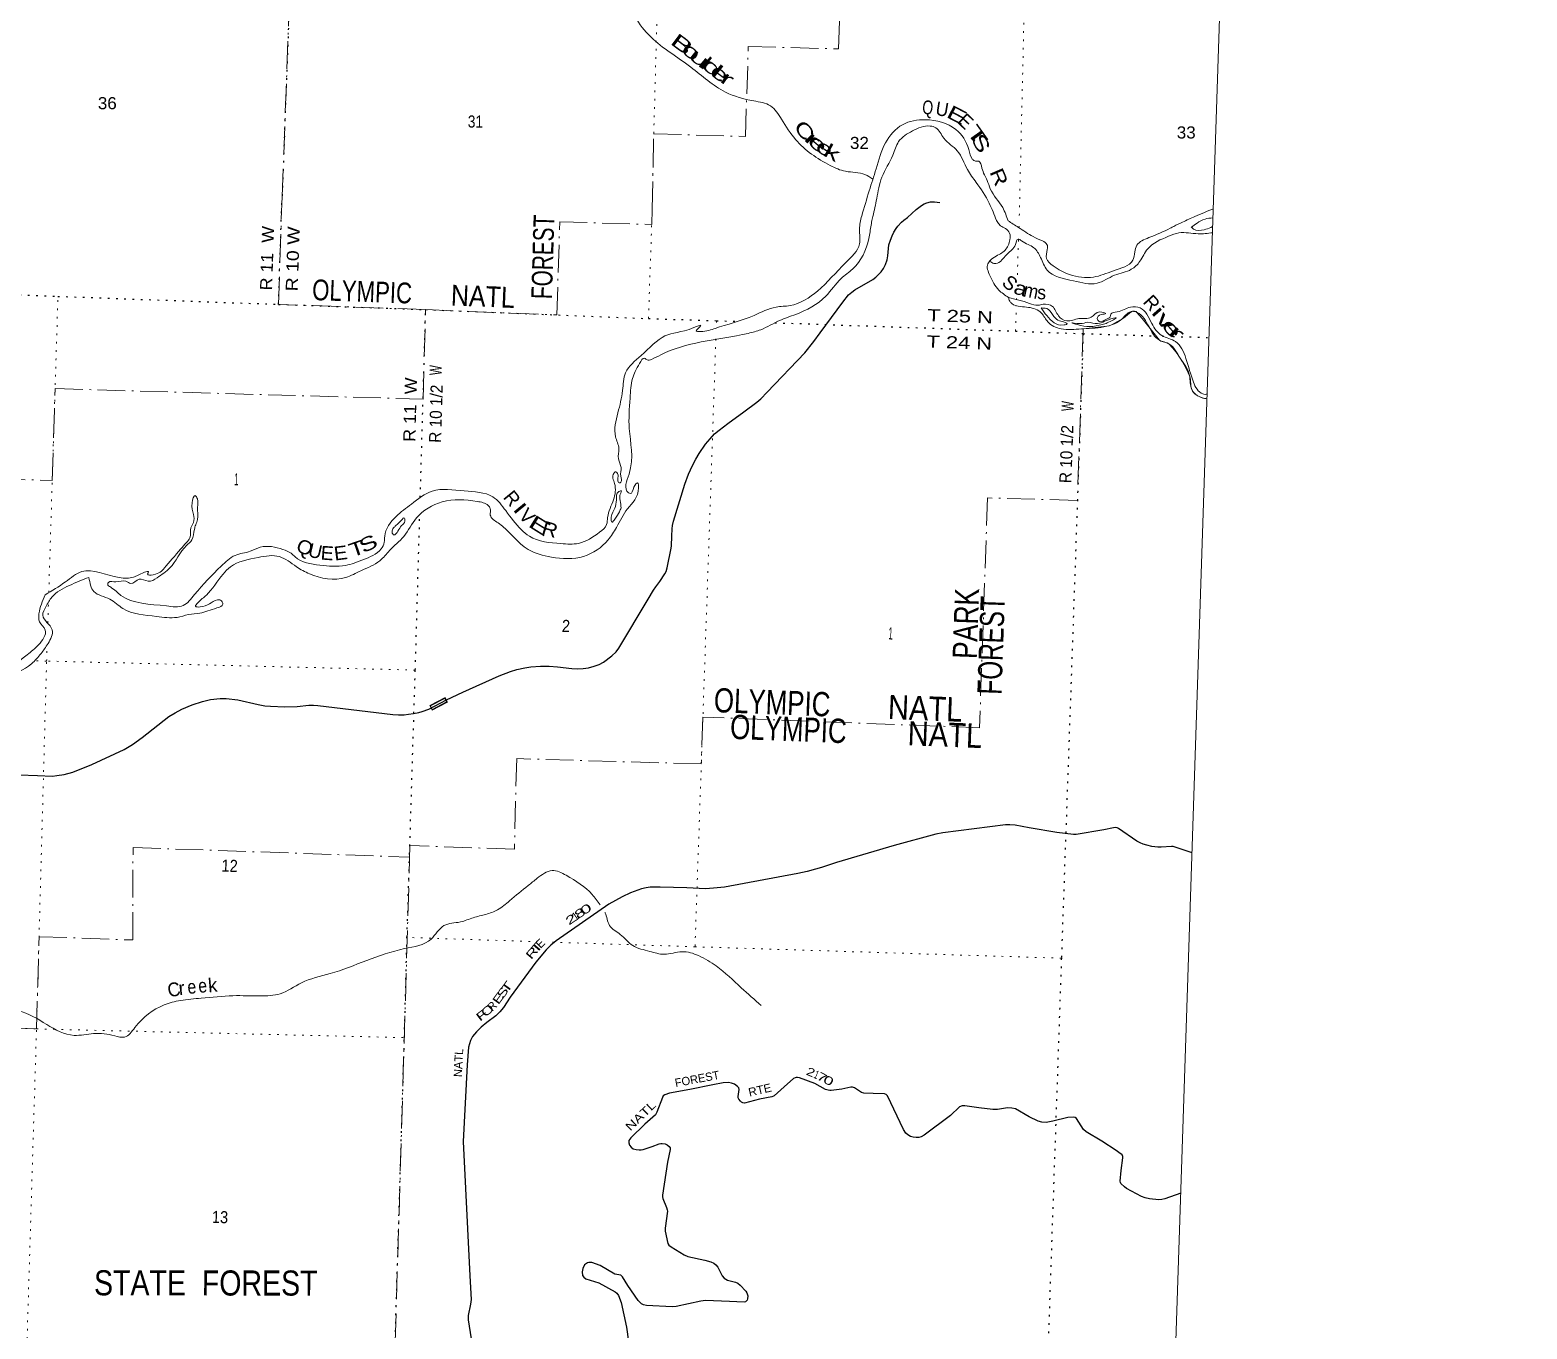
# Model space of a CAD drawing. Header units: feet. Extents: x -932108 to -739700, y 12311 to 202656.
# Drawn here: x -761345 to -739700, y 42231 to 61012 of the extents above; entities that cross this region are included whole.
import ezdxf
from ezdxf.enums import TextEntityAlignment as Align

# ---------------------------------------------------------------- set-up
doc = ezdxf.new("R2010")
doc.units = ezdxf.units.FT
doc.header["$LTSCALE"] = 80
doc.linetypes.add('DOT_DASHED', pattern=[7.7, 5, -1.2, 0.3, -1.2])
doc.linetypes.add('DOTTED', pattern=[1.5, 0.3, -1.2])
for name, color, linetype, lineweight in [('29', 7, 'Continuous', 25), ('30', 7, 'Continuous', 35), ('31', 7, 'Continuous', 13), ('39', 7, 'Continuous', 13), ('4', 7, 'Continuous', 13), ('44', 7, 'DOT_DASHED', 13), ('6', 7, 'DOTTED', 25), ('7', 7, 'DOTTED', 13)]:
    doc.layers.add(name, color=color, linetype=linetype, lineweight=lineweight)
doc.layers.add('41', color=7, linetype='Continuous')

msp = doc.modelspace()

# ---------------------------------------------------------------- linework, layer by layer
at = {"layer": '29'}
for points in [[(-748658.67, 58300.53), (-748529.86, 58415.71), (-748454.59, 58471.95), (-748415.37, 58496.73), (-748379.61, 58511.51), (-748322.5, 58525.64), (-748268.28, 58527.96), (-748190.09, 58517.29)], [(-749591.92, 57077.12), (-749508.52, 57181.16), (-749464.49, 57222.91), (-749418.92, 57255.36), (-749159.38, 57403.76), (-749113.81, 57437.77), (-749079.04, 57471.78), (-749036.57, 57516.61), (-749004.89, 57564.52), (-748974.77, 57621.73), (-748952.37, 57688.19), (-748941.56, 57745.4), (-748933.83, 57852.05), (-748926.12, 57904.62), (-748902.93, 57972.62), (-748878.23, 58037.56), (-748853.49, 58090.1), (-748823.39, 58141.14), (-748794.79, 58176.67), (-748742.26, 58235.41), (-748712.16, 58261.71), (-748658.67, 58300.53)], [(-751767.33, 54716.86), (-751719.22, 54805.23), (-751669, 54890.24), (-751576.31, 55023.18), (-751512.21, 55102.03), (-751446.54, 55171.58), (-751382.44, 55224.15), (-751254.98, 55323.07), (-751023.25, 55490.02), (-750834.77, 55629.15), (-750779.17, 55680.17), (-750686.47, 55777.55), (-750142.67, 56346.41), (-750012.91, 56510.26), (-749920.21, 56633.93), (-749591.92, 57077.12)], [(-752405.37, 52782.49), (-752329.41, 52913.13), (-752296.2, 52962.6), (-752239.81, 53039.89), (-752165.65, 53151.19), (-752146.34, 53185.2), (-752131.67, 53234.66), (-752072.96, 53522.19), (-752069.88, 53556.2), (-752066.78, 53692.23), (-752060.6, 53800.43), (-752052.89, 53848.36), (-752038.97, 53908.64), (-751875.22, 54446.59), (-751825.78, 54591.9), (-751767.33, 54716.86)], [(-755324.1, 51325.66), (-755083.91, 51438.43), (-754558.65, 51673.39), (-754394.9, 51735.23), (-754305.29, 51766.14), (-754190.97, 51790.88), (-754101.37, 51806.33), (-753962.33, 51812.52), (-753838.75, 51815.61), (-753718.25, 51806.33), (-753508.14, 51778.51), (-753421.63, 51775.42), (-753344.39, 51781.6), (-753270.23, 51790.88), (-753186.81, 51812.52), (-753115.75, 51840.34), (-753050.86, 51874.35), (-752930.36, 51964.01), (-752870.12, 52022.75), (-752828.4, 52075.31), (-752405.37, 52782.49)], [(-761501.29, 50245.03), (-761235.57, 50232.67), (-761019.29, 50226.49), (-760957.49, 50232.67), (-760849.35, 50248.13), (-760722.67, 50282.13), (-760450.78, 50393.43), (-759981.14, 50609.85), (-759863.73, 50684.05), (-759721.6, 50782.98), (-759338.47, 51085.96), (-759247.32, 51141.61), (-759146.91, 51191.08), (-759000.14, 51256), (-758850.29, 51302.38), (-758734.42, 51333.29), (-758596.94, 51345.66), (-758508.87, 51345.66), (-758337.4, 51327.11), (-758044.06, 51259.55)], [(-758044.06, 51259.55), (-757950.4, 51242.09), (-757866.2, 51234.36), (-757659.19, 51225.09), (-757483.07, 51231.27), (-757313.14, 51249.82), (-757247.49, 51251.37), (-757183.37, 51246.73), (-756098.87, 51113.79), (-756016.23, 51109.16), (-755932.03, 51110.69), (-755869.47, 51118.44), (-755799.17, 51129.24), (-755724.25, 51144.72), (-755675.58, 51157.07), (-755576.71, 51194.17), (-755324.1, 51325.66)], [(-744543.77, 49114.28), (-744789.2, 49199.46), (-744816.22, 49207.2), (-744839.13, 49209.45), (-744990.79, 49197.92), (-745039.46, 49199.46), (-745126.48, 49209.73), (-745199.34, 49225.75), (-745249.55, 49242.74), (-745295.12, 49261.3), (-745342.68, 49286.15), (-745607.17, 49469.98), (-745625.71, 49479.25), (-745647.33, 49482.34), (-745676.69, 49479.25), (-745818.95, 49448.27), (-746216.6, 49381.87), (-746239.77, 49380.33), (-746259.51, 49380.81), (-746497.64, 49407.74), (-746897.03, 49475.41), (-747100.24, 49514.81), (-747178.65, 49521.64), (-747239.27, 49520.99), (-748146.07, 49403.51), (-748246.76, 49384.11), (-748849.54, 49223.1), (-749684.56, 48976.58), (-749898.3, 48902.56), (-749989.03, 48877.95), (-750107.99, 48843.95), (-750241.1, 48816.24), (-751303.67, 48621.36), (-751462.72, 48602.95), (-751577.11, 48596.63), (-751848.2, 48612.08), (-752233.66, 48621.36), (-752376.35, 48621.33), (-752437.57, 48612.09), (-752502.45, 48596.63), (-752662.72, 48539.39), (-752783.61, 48479.15), (-752974.37, 48371.97), (-753737.4, 47844.71), (-753814, 47780.46), (-753881.97, 47712.44), (-754032.23, 47534.46), (-754400.57, 47029.87), (-754499.9, 46880.82), (-754549.1, 46817.64), (-754608.04, 46760.25), (-754737.77, 46660.71), (-754821.22, 46596.4), (-754889.2, 46528.38), (-754946.15, 46460.23), (-754975.71, 46401.63), (-755006.06, 46307.6), (-755021.5, 46053.43), (-755080.74, 44942.47), (-754983.79, 43003.03), (-754967.99, 42657.79), (-754974.91, 42591.79), (-755008.15, 42425.92), (-755007.46, 42364.18), (-754952.71, 41997.72)], [(-745641.83, 44811.13), (-745847.07, 44946.28), (-746075.1, 45083.18), (-746113.05, 45114.03), (-746212.72, 45273.61), (-746233.55, 45290.25), (-746261.36, 45296.44), (-746340.82, 45287.33), (-746555.68, 45237.41), (-746653.75, 45219.15), (-746717.08, 45220.02), (-746768.06, 45234.61), (-746899.01, 45299.45), (-747097.11, 45413.92), (-747147.55, 45424.92), (-747211.43, 45429.38), (-747355.27, 45404.86), (-747424.62, 45404.64), (-747627.6, 45430.77), (-747826.27, 45460.29), (-747865.66, 45459.71), (-747906.61, 45441.74), (-748037.61, 45320.33), (-748415.85, 45036.55), (-748461.21, 45012.01), (-748492.1, 45002.74), (-748533.81, 44999.65), (-748575.77, 45005.09), (-748615.69, 45016.65), (-748654.31, 45038.29), (-748680.57, 45063.02), (-748716.36, 45115.41), (-748947.05, 45604.05), (-748966.8, 45623.85), (-748991.85, 45633.42), (-749153.25, 45635.25), (-749288.46, 45641.15), (-749321.42, 45652.14), (-749422.08, 45718.44), (-749450.66, 45729.26), (-749477.7, 45727.71), (-749609.07, 45698.54), (-749758.86, 45679.79), (-749780.48, 45679.79), (-749804.52, 45684.14), (-749842.28, 45696.79), (-749995.89, 45779.89), (-750218.44, 45862.2), (-750249.33, 45868.38), (-750265.92, 45867.88), (-750283.32, 45865.29), (-750304.95, 45852.92), (-750439.66, 45734.57), (-750583.79, 45604.05), (-750594.6, 45596.32), (-750617.93, 45587.36), (-750795.91, 45556.42), (-751013.06, 45498.54), (-751037.97, 45500.49), (-751055.73, 45511.3), (-751071.18, 45526.76), (-751095.89, 45554.58), (-751105.94, 45574.68), (-751105.93, 45595.45), (-751092.8, 45696.8), (-751098.22, 45718.44), (-751114.64, 45740.05), (-751159.23, 45771), (-751200.18, 45788), (-751243.43, 45795.73), (-751322.99, 45792.64), (-751471.28, 45763.76), (-751803.52, 45695.8), (-752098.96, 45640.18), (-752163.38, 45619.51), (-752188.09, 45604.05), (-752199.69, 45578.94), (-752281.9, 45366.8), (-752302.41, 45328.9), (-752455.19, 45191.38), (-752657.39, 44994.74), (-752683.99, 44956.37), (-752687.08, 44925.45), (-752674.72, 44888.35), (-752652.32, 44860.27), (-752622.19, 44838.89), (-752582.03, 44826.52), (-752537.23, 44820.34), (-752509.42, 44820.34), (-752476.72, 44827.12), (-752348.48, 44871.9)], [(-752348.48, 44871.9), (-752248.71, 44906.74), (-752223.63, 44914.63), (-752202, 44914.63), (-752158.74, 44906.9), (-752134.03, 44896.08), (-752101.35, 44870.41), (-752090.77, 44851.26), (-752090.77, 44828.07), (-752125.87, 44642.57), (-752200.45, 44166.47), (-752199.68, 44144.83), (-752193.48, 44119.26), (-752140.09, 43987.41), (-752130.17, 43956.24), (-752129.39, 43934.6), (-752161.18, 43689.3), (-752161.83, 43647.08), (-752123.1, 43469.67), (-752106.21, 43443.04), (-752075.32, 43418.3), (-751888.08, 43304.5), (-751832.78, 43282.28), (-751585.49, 43227.6), (-751502.18, 43203.44), (-751458.15, 43183.34), (-751427.26, 43161.7), (-751400.29, 43128.02), (-751337.66, 43000.94), (-751305.71, 42968.91), (-751260.42, 42939.11), (-751143.78, 42908.2), (-751112.11, 42892.73), (-751076.5, 42864.05), (-750992.39, 42776.8), (-750978.13, 42752.95), (-750966.9, 42710.33), (-750969.99, 42667.05), (-750976.94, 42650.05), (-750991.62, 42633.04), (-751001.66, 42625.32), (-751019.23, 42619.81), (-751229.78, 42631.91), (-751576.9, 42645.95), (-751645.07, 42636.14), (-752000.38, 42558.85), (-752058.57, 42553.62), (-752431.71, 42570.42), (-752476.19, 42580.49), (-752500.9, 42595.95), (-752551.56, 42644.05), (-752699.97, 42859.94)], [(-744706.17, 44196.87), (-744937.43, 44112.36), (-744981.46, 44103.09), (-745024.37, 44100.53), (-745156.8, 44112.36), (-745220.91, 44126.28), (-745273.88, 44145.84), (-745491.26, 44265.4), (-745521.38, 44288.58), (-745570.81, 44334.96), (-745579.31, 44348.87), (-745583.02, 44371.29), (-745569.28, 44525.26), (-745542.46, 44706.92), (-745543.01, 44727.59), (-745555.37, 44749.23), (-745601.87, 44784.82), (-745641.83, 44811.13)], [(-752699.97, 42859.94), (-752775.88, 42988.58), (-752803.25, 43010.18), (-752887.19, 43022.63), (-753101.53, 43149.11), (-753220.79, 43192.62), (-753264.05, 43195.71), (-753284.95, 43188.5), (-753325.84, 43158.61), (-753352.22, 43108.24), (-753362.92, 43056.59), (-753353.65, 43004.03), (-753335.11, 42979.3), (-753307.53, 42958.6), (-753120.84, 42899.07), (-752884.56, 42767.94), (-752859.3, 42750.53), (-752837.68, 42716.52), (-752797.72, 42617.08), (-752718.51, 42259.94), (-752692.03, 42052.68)]]:
    msp.add_lwpolyline(points, dxfattribs=at)
at = {"layer": '31'}
for p, q in [((-755565.54, 51244.13), (-755343.89, 51359.76)), ((-755343.89, 51359.76), (-755309.2, 51293.27))]:
    msp.add_line(p, q, dxfattribs=at)
msp.add_lwpolyline([(-755554.74, 51240.73), (-755347.28, 51348.96), (-755319.99, 51296.66), (-755527.45, 51188.43)], close=True, dxfattribs=at)
msp.add_lwpolyline([(-755309.2, 51293.27), (-755530.85, 51177.64), (-755565.54, 51244.13)], dxfattribs=at)
at = {"layer": '39'}
msp.add_line((-744272.56, 58155.27), (-744246.52, 58169.58), dxfattribs=at)
for points in [[(-751442.93, 64601.09), (-751495.99, 64124.9), (-751590.49, 63825.87), (-751621.64, 63496.14), (-751670.95, 63217.56), (-751695.36, 63059.09), (-751716.53, 62880.31), (-751814.17, 62859.89), (-752035.14, 62781.7), (-752171.32, 62653.8), (-752462.46, 62279.68), (-752706.52, 61871.44), (-752692.3, 61515.73), (-752591.56, 61205.09), (-752369.09, 60911.92), (-751791.11, 60475.8), (-751288.92, 60113.24), (-750880.34, 59986.39), (-750639.06, 59914.47), (-750477.23, 59720.51), (-750274.98, 59426.11), (-749775.2, 59053.56), (-749552.61, 58968.24), (-749271.94, 58923.04), (-749158.42, 58855.4)], [(-749319.57, 58321.14), (-749210.65, 58686.57), (-749111.4, 59003.57), (-748975.53, 59379.69), (-748729.12, 59642.55), (-748397.44, 59714.42), (-747959.11, 59574.31), (-747772.82, 59284.56), (-747715.93, 59141.09), (-747674.5, 59117.29), (-747628.17, 59115.49), (-747581.7, 59014.8), (-747506.02, 58836.3), (-747460.34, 58715.47), (-747281.39, 58444.17), (-747203.23, 58251.97)], [(-747372.18, 58257.64), (-747474.64, 58506.16), (-747664.49, 58808.15), (-747790.38, 58992.64), (-747937.02, 59264.7), (-748131.63, 59445.8), (-748248.71, 59597.66), (-748328.41, 59622.95), (-748585.41, 59552.21), (-748785.14, 59398.53), (-748869.55, 59202.03), (-749027.37, 58883.27), (-749102.05, 58575.41), (-749157.92, 58316.61)], [(-749319.34, 58322.51), (-749351.12, 58130.3), (-749349.5, 57919.47), (-749550.93, 57648.4), (-749958.62, 57236.94), (-750354.23, 57027.74), (-750557.77, 57005.67), (-750875.58, 56885.74), (-751436.91, 56697.14), (-751653.43, 56651.49), (-751711.21, 56661.8), (-751689.98, 56691.07), (-751645.83, 56741.52), (-751745.43, 56709.32), (-752163.57, 56589.34), (-752507.97, 56305.86), (-752732.64, 56055.78), (-752777.01, 55798.58), (-752843.97, 55478.04), (-752877.84, 55132.11), (-752830.54, 54959.61), (-752836.45, 54811.3), (-752799.34, 54685.38), (-752802.29, 54561.04), (-752799.72, 54474.62), (-752826.24, 54463.62), (-752844.44, 54510.51), (-752848.93, 54599.01), (-752874.02, 54624.09), (-752905.03, 54601.23), (-752892.75, 54456.21), (-752908.2, 54219.95), (-752992.63, 53964.34), (-753008.81, 53860.59), (-753109.45, 53752.16), (-753412.91, 53589.5), (-753667.9, 53585.53), (-754123.08, 53693.84), (-754239.77, 53786.77), (-754465.54, 54062.67), (-754654.2, 54262.83), (-755066.18, 54347.35), (-755529.76, 54345.59), (-755830.25, 54156.73), (-756052.13, 53976.8), (-756215.98, 53692.2), (-756221.42, 53606.1), (-756267.41, 53509.56), (-756530.48, 53353.34), (-756782.58, 53270.96), (-757154.25, 53274.61), (-757512.07, 53394.12), (-757570.17, 53446.6), (-757686.37, 53501.38), (-758014.13, 53534.4), (-758158.93, 53475.88), (-758378.01, 53416.29), (-758580.9, 53259.7), (-758964.47, 52849.29), (-759129.29, 52691.19), (-759370.34, 52684.66), (-760028.43, 52837.12), (-760182.06, 52959.61), (-760220.61, 52999.28), (-760209.55, 53024.93), (-760100.89, 53032.69), (-759959.93, 53045.18), (-759885.16, 53008.11), (-759766.17, 53073.66), (-759636.99, 53042.46), (-759506.61, 53091.51), (-759322.31, 53234.78), (-759080.66, 53558.46), (-759005.18, 53639.79), (-758966.97, 53792.85), (-758948.3, 53858.35), (-758923.15, 53935.65), (-758922.12, 54112.25), (-758923.34, 54232.74), (-758955.55, 54280.19), (-758999.86, 54175.55), (-758980.53, 54006.16), (-758979, 53893.69), (-759018.25, 53814.95), (-759032.02, 53670.96), (-759080.9, 53602.63), (-759167.04, 53505.67), (-759400.6, 53233.86), (-759561.03, 53135.82), (-759642.85, 53147.08), (-759629.63, 53176.67), (-759690.05, 53171.02), (-759849.35, 53101.04), (-760054.26, 53095.08), (-760596.62, 53180.74), (-760831.25, 53033.43), (-761123.64, 52846.26)], [(-749157.8, 58317.14), (-749166.43, 58278.95), (-749184.21, 58189.95), (-749216, 57996.49), (-749450.28, 57556.1), (-749616.3, 57418.13), (-749839.21, 57161.96), (-750273.04, 56900.07), (-750507.35, 56810.97), (-750777.47, 56679.12), (-750960.18, 56626.11), (-751639.32, 56502.39), (-752224.69, 56314.74), (-752357.71, 56249.74), (-752422.21, 56242.25), (-752461.4, 56265.88), (-752530.55, 56192.33), (-752633.59, 55973.58), (-752668.98, 55689.93), (-752680.47, 55250.77), (-752682.65, 54592.44), (-752691.44, 54321.8), (-752665.88, 54308.74), (-752611.95, 54402.97), (-752559.39, 54463.12), (-752546.08, 54394.34), (-752704.72, 54089.47), (-752865.93, 53820.83), (-752985.55, 53638.87), (-753340.13, 53401.95), (-753806.11, 53390.25), (-754142.77, 53501.91), (-754574.98, 53884.32), (-754688.79, 53999.22), (-754691.04, 54093.66), (-754719.41, 54136.93), (-754877.61, 54195.38), (-755385.51, 54189.34), (-755755.95, 53957.07), (-755941.12, 53691.38), (-756145.92, 53486.69), (-756284.22, 53339.6), (-756558.91, 53193.87), (-756779.52, 53096.2), (-757303.13, 53149), (-757491.62, 53252.8), (-757738.61, 53399.06), (-758044.08, 53387.04), (-758446.91, 53248.38), (-758551.32, 53146.11), (-758794.18, 52842.56), (-758921.18, 52727.13), (-758951.15, 52680.14), (-758883.27, 52671.44), (-758751.13, 52714.39), (-758634.38, 52774.02), (-758590.39, 52770.27), (-758556.72, 52708.72), (-758641.1, 52655.85), (-758888.87, 52581.33), (-759052.27, 52559.68), (-759218.39, 52520.07), (-759514.81, 52533.79), (-759999.88, 52647.3), (-760191.1, 52783.32), (-760419.49, 52892.71), (-760491.56, 53098.3)], [(-744247.79, 58079.84), (-744455.71, 58065.39), (-744732.1, 58078.32), (-744882.51, 58030.06), (-745184.77, 57847.29), (-745298.3, 57667.09), (-745421.3, 57551.51), (-745663.54, 57464.73), (-745916.92, 57350.28), (-746256.69, 57383.77), (-746639.68, 57541.43), (-746732.73, 57723.76), (-746831.47, 57864.16), (-747010.11, 57963.55), (-747057.23, 57989.5), (-747096.41, 57912.76), (-747214.35, 57772.89), (-747314.91, 57666.46), (-747408.35, 57638.03), (-747457.31, 57668.07), (-747400.74, 57728.06), (-747246.25, 57828.35), (-747175.99, 57980.14), (-747180.25, 58074.66), (-747241.72, 58143.33), (-747310.4, 58182.17), (-747352.45, 58228.2), (-747372.33, 58257.86)], [(-747203.68, 58252.25), (-747052.52, 58157.94), (-746841.11, 58025.13), (-746707.19, 57961.62), (-746641, 57910.83), (-746635.94, 57836.36), (-746647.07, 57708.33), (-746552.98, 57602.24), (-746313.2, 57476.34), (-745969.57, 57438.67), (-745681.02, 57529.65), (-745399.99, 57683.15), (-745369.15, 57802.38), (-745341.2, 57899.63), (-745168.27, 58009.23), (-744857.84, 58145.51), (-744806.98, 58172.35)], [(-744806.98, 58172.35), (-744681.05, 58234.23), (-744502.38, 58314.07), (-744364.8, 58375.32), (-744237.47, 58424.36)], [(-744548.72, 58161.66), (-744471.79, 58220.05), (-744354.51, 58278.06), (-744243.13, 58294.14)], [(-744554.42, 58164.58), (-744521.19, 58134.22), (-744367.09, 58124.12), (-744272.56, 58155.27)], [(-747451.44, 57689), (-747496.9, 57631.49), (-747465.55, 57461.64), (-747337.47, 57251.83), (-747197.22, 57145.92)], [(-746116.53, 56692.36), (-746143.88, 56690.79), (-746436.85, 56690.32), (-746627.5, 56790.19), (-746720.71, 56918.33), (-746804.7, 56975.85), (-747021.95, 57012.53), (-747150.58, 57057.76), (-747179.27, 57093.02), (-747197.22, 57145.92)], [(-747197.22, 57145.92), (-746895.66, 57059.73), (-746768.33, 57032.62), (-746695.48, 57047.81), (-746562.3, 57016.45), (-746473.49, 56878.45), (-746354, 56805.48), (-746178.11, 56838.68), (-746002.77, 56857.85), (-745875.29, 56935.12), (-745791.94, 56911.75), (-745856.77, 56896.24), (-745913.26, 56838.25), (-745886.81, 56797.06), (-745779.03, 56832.95), (-745725.58, 56864.97), (-745718.06, 56902.81), (-745624.38, 56937.25), (-745433.02, 57005.97), (-745295.03, 56994.5), (-745125.44, 56768.99), (-744979.9, 56594.63), (-744780.75, 56506.46), (-744631.92, 56263.72), (-744523.14, 55922.18), (-744471.12, 55817.75), (-744386.72, 55750.77), (-744355.97, 55743.64), (-744324.68, 55748.7)], [(-746725.77, 56992.8), (-746620.23, 56972.57), (-746540.08, 56869.04), (-746460.26, 56807.67), (-746379, 56782.38), (-746349.75, 56761.15), (-746392.46, 56746.78), (-746537.67, 56778.61), (-746643.86, 56883.17), (-746725.77, 56992.8)], [(-744326.63, 55689.99), (-744360.89, 55685.12), (-744390.52, 55691.78), (-744486.26, 55740.06), (-744547.57, 55812.74), (-744579.56, 56016.75), (-744714.05, 56266.96), (-744878.43, 56472.18), (-745018.6, 56529.91), (-745165.58, 56718.39), (-745339.74, 56930.02), (-745403.37, 56944.58), (-745560.34, 56832.34), (-745777.18, 56728.5), (-746116.53, 56692.36)], [(-746053.65, 56789.6), (-745908.45, 56768.69), (-745678.22, 56845.03), (-745639.92, 56849.54), (-745681.19, 56821.06), (-745840.41, 56753.07), (-746024.16, 56724.2), (-746203.58, 56753.37), (-746282.92, 56776.58), (-746168.89, 56768.06), (-746053.65, 56789.6)], [(-752798.25, 54101.46), (-752810.04, 54208.32), (-752803.72, 54316.47), (-752792.51, 54346.14), (-752828.97, 54337.54), (-752865.74, 54220.56), (-752890.73, 54097.09), (-752940.08, 53966.55), (-752928.93, 53893.84), (-752888.95, 53940.44), (-752822.53, 54046.22), (-752798.25, 54101.46)], [(-756053.32, 53846.37), (-755963.42, 53937.16), (-755938.42, 53960.26), (-755924.31, 53911.53), (-755971.02, 53847.13), (-756024.38, 53766.94), (-756086.64, 53715.2), (-756100.27, 53725.77), (-756103.96, 53784.13), (-756086.73, 53813.56), (-756053.32, 53846.37)], [(-760491.56, 53098.3), (-760775.14, 52981.03), (-761026.59, 52814.32), (-761114.49, 52673.26), (-761159.43, 52552.59), (-761023.42, 52340.46), (-761083.5, 52142.09), (-761183.58, 51997.5), (-761323.96, 51848.48), (-761694.73, 51658.37), (-762010.22, 51596.56), (-762395.44, 51748.28), (-762574.88, 51827.64), (-762760.31, 51806.86), (-763489.29, 51691.12), (-763614.29, 51575.62), (-763857.1, 51575.18), (-763966.01, 51661.78), (-764042.71, 51700.94), (-764126.46, 51764.47), (-764216.21, 51778.05), (-764274.23, 51832.54), (-764496.14, 51953.72), (-764592.15, 52011.71), (-764625.49, 52031.09), (-764685.18, 51943.12), (-764767.63, 51888.16), (-764735.9, 51878.88), (-764669.23, 51890.29), (-764733.73, 51832.62), (-764833.56, 51694.04), (-764920.02, 51538.88), (-764989.47, 51306.76), (-765042.59, 51182.39), (-765047.63, 51106.31), (-764994.66, 51076.12), (-764930.15, 51083.6), (-764988.39, 50931.34), (-765061.45, 50709.4), (-765167.76, 50358.29), (-765476.93, 49649.86), (-765754.8, 49273.42), (-766026.36, 49005.12), (-766201.77, 48983.95), (-766443.95, 49049.72), (-766626.18, 49109.11), (-766751.2, 49194.34), (-766852.67, 49316.79), (-767009.04, 49622.06), (-767032.39, 49891.97), (-766988.41, 50038.78), (-767029.36, 50118.68), (-767183.08, 50289.36), (-767397.38, 50400.2), (-767719.68, 50418.96), (-767778.02, 50415.24), (-767804.07, 50466.45), (-767966.58, 50416.66), (-768329.81, 50214.22), (-768407.76, 49970.39), (-768533.64, 49832.84), (-768637.41, 49746.61), (-768749.01, 49514.15), (-768691.88, 49487.8), (-768783.14, 49413.12), (-768838.74, 49226.62), (-768962.93, 49030.79), (-769460.01, 48189.27), (-769829.72, 47874.67), (-770375.26, 47579.05), (-770528.31, 47565.03), (-770714.95, 47564.37), (-771018.33, 47403.72), (-771210.06, 47074.06), (-771279.98, 46729.54), (-771276.75, 46458.42), (-771216.23, 46265.33), (-771148.18, 46160.27), (-771139.46, 46228.17), (-771142.27, 46358.76), (-771115.43, 46427.96), (-771076.73, 46442.49), (-771070.47, 46347.9), (-771069.49, 46171.21), (-771094.08, 46057.76), (-771063.04, 45729.33), (-771044.36, 44889.52), (-771044.19, 44742.97), (-771090.9, 44628.39), (-771003.93, 44444.29), (-770823.34, 44041.71), (-770626.5, 43744.87), (-770541.3, 43516.68), (-770626.46, 43293.21), (-770887.58, 42934.17), (-771015.87, 42836.86), (-771350.75, 42741.7)], [(-761123.64, 52846.26), (-761214.89, 52570.84), (-761205.42, 52456.04), (-761123.91, 52336.4), (-761220.69, 52123.42), (-761382.95, 51979.28), (-761904.93, 51720.88), (-762123.95, 51763.65), (-762259.7, 51781.06), (-762386.72, 51816.19), (-762515.74, 51901.58), (-762668.97, 51933.73), (-763264.05, 51854.86), (-763345.46, 51825.96), (-763511.34, 51792.36), (-763508.53, 51762.14), (-763565.82, 51734.29), (-763733.62, 51702.78), (-763886.04, 51704.79), (-764135.68, 51885.28), (-764470.59, 52091.21), (-764546.4, 52152.42), (-764690.24, 52067.77), (-764898.81, 51819.07), (-765091.74, 51459.34), (-765174.41, 51197.64), (-765187.78, 51063.67), (-765199.56, 51070.16), (-765224.81, 51141.41), (-765253.82, 51168.66), (-765279.61, 51025.14), (-765284.24, 50808.53), (-765310.42, 50604.81), (-765306.72, 50446.09), (-765299.66, 50371.53), (-765264.17, 50456.45), (-765246.47, 50548.09), (-765191.01, 50529.84), (-765196.22, 50449.75), (-765363.91, 50169.32), (-765679.99, 49639.82), (-765801.31, 49566.32), (-765876.16, 49551.21), (-765927.04, 49533.15), (-765980.02, 49613.53), (-765985.31, 49631.81), (-765936.11, 49708.15), (-765905.59, 49819.36), (-765872.82, 49886.31), (-765851.59, 49915.58), (-765854.96, 49931.78), (-765908.73, 49891.75), (-765964.97, 49789.58), (-766023.54, 49729.67), (-766107.04, 49698.84), (-766278.61, 49623.32), (-766441.04, 49575.54), (-766568.06, 49660.85), (-766754.87, 49856.92), (-766890.25, 50085.09), (-767023.69, 50311.17), (-767371.99, 50533.69), (-767618.65, 50587.6), (-768091.36, 50507.91), (-768394.65, 50248.9), (-768622.94, 50059.19), (-768757.31, 49909.93), (-768985.83, 49664.02), (-768998.16, 49556.11), (-768998.96, 49536.07), (-768917.38, 49468.61), (-768973.13, 49278.1), (-769163.66, 48928.32), (-769730.22, 48105.6), (-770067.97, 47938.28), (-770493.07, 47744.3), (-770646.69, 47716.24), (-770631.39, 47747.75), (-770634.51, 47769.96), (-770708.23, 47732.72), (-770922.02, 47604.67), (-771294.78, 47264.09), (-771413.58, 46851.25), (-771422.75, 46420.03), (-771378.01, 46183.4), (-771274.45, 45862.14), (-771165.33, 45277.7), (-771172.04, 45059.17), (-771175.07, 44983.01), (-771212.34, 45004.55), (-771226.61, 45099.46), (-771238.96, 45192.29), (-771275.34, 45185.7), (-771288.39, 45009.56), (-771225.77, 44718.03), (-771058.17, 44342.05), (-770766.42, 43708.24)], [(-765356.92, 48162.35), (-764889.21, 47984.62), (-764636.86, 47922.46), (-764501.91, 47885.01), (-764441.97, 47878.63), (-764288.6, 48051.23), (-764161.35, 48072.3), (-763971.74, 47946.37), (-763888.53, 47718.26), (-763669.33, 47428.57), (-763338.35, 47224.79), (-762961.07, 47125.58), (-762559.02, 47093.64), (-762121.96, 47034.22), (-761901.1, 46987.36), (-761707.08, 46871.29), (-761510.1, 46829.39), (-761102.51, 46634.63), (-760707.51, 46476.5), (-760423.51, 46503.43), (-760119.79, 46471.35), (-759976.11, 46451.63), (-759828.11, 46590.31), (-759403.75, 46916.81), (-759168.4, 46981.78), (-758868.13, 47014.08), (-758409.2, 47050.15), (-758018.06, 47046.75), (-757725.8, 47079.36), (-757420.58, 47235.92), (-757005.89, 47370.1), (-755928.03, 47731), (-755545.31, 47868.44), (-755358.94, 48063.82), (-755122.06, 48116.69), (-754935.03, 48177.55), (-754752.49, 48226.55), (-754583.33, 48292.13), (-754409.61, 48421.77), (-754139.89, 48643.97), (-754011.36, 48747.29), (-753796.21, 48859.23), (-753592.26, 48790.96), (-753216.08, 48513.13), (-753099.59, 48364.76)], [(-753033.24, 48254.63), (-753029.97, 48248.84), (-752966.97, 48067.69), (-752809.65, 47937.02), (-752629.49, 47775.34), (-752384.03, 47691.37), (-752175.03, 47648.99), (-751916.68, 47686.96), (-751678.19, 47629.36), (-751423.26, 47480.78), (-751060.62, 47165.35), (-750771.94, 46907.04)]]:
    msp.add_spline(points, degree=3, dxfattribs=at)
at = {"layer": '4'}
msp.add_lwpolyline([(-924530.42, 202655.58), (-893729.37, 201405.05), (-862926.63, 200196.88), (-832122.26, 199031.09), (-801316.3, 197907.67), (-770508.84, 196826.62), (-739699.92, 195787.95), (-745759.19, 12310.89), (-776820.49, 13358.06), (-807880.32, 14447.96), (-838938.61, 15580.59), (-869995.32, 16755.93)], dxfattribs=at)
at = {"layer": '44'}
for points in [[(-757699.6, 58602.7), (-757354.55, 67660.59), (-746769.47, 67283.33)], [(-752348.37, 58423.38), (-752326.74, 59510.21), (-751000.79, 59472.03), (-750958.88, 60773.19), (-749657, 60737.83), (-749596.1, 62064.56)], [(-755623.78, 56968.92), (-757751.71, 57044.95), (-757699.6, 58602.7)], [(-775753.86, 44363.23), (-774599.74, 44335.91), (-774430.58, 49616.09), (-771800.59, 49546.35), (-771762.15, 50865.85), (-769085.04, 50777.42), (-769045.8, 52125.56), (-766412.75, 52045.49), (-766365.45, 53364.11), (-763685.64, 53290.96), (-763660.69, 54584.08), (-761023.12, 54497.76), (-760981.58, 55826.36), (-755661.93, 55673.8), (-755623.78, 56968.92), (-753725.53, 56891.88), (-753686, 58238.62), (-752355.1, 58199.7), (-752348.37, 58423.38)], [(-746116.26, 56692), (-745774.23, 56728.84), (-745740.83, 56735.75), (-745699.03, 56751.66), (-745619.27, 56796.96), (-745536.35, 56847.16), (-745449.64, 56915.32), (-745420.71, 56935.14), (-745397.62, 56946.75), (-745386.09, 56948.46), (-745375.2, 56947.8), (-745352.91, 56940.33), (-745339.35, 56929.58), (-745265.04, 56842.11), (-745129.45, 56672.26), (-745015.23, 56526.15), (-744995.38, 56512.4), (-744962.03, 56502.08), (-744904.22, 56488.15), (-744879.32, 56473.03), (-744823.2, 56413.95), (-744760.54, 56335.16), (-744680.75, 56213.19), (-744631.98, 56126.15), (-744597.18, 56055.83), (-744574.46, 56003.09), (-744566.93, 55965.25), (-744561.83, 55867.92), (-744553.62, 55828.17), (-744530.54, 55783.51), (-744503.62, 55753.84), (-744468.81, 55728.42), (-744423.51, 55704.7), (-744385.62, 55689.99), (-744366.57, 55684.91), (-744326.63, 55689.99)], [(-746116.26, 56692), (-746200.69, 54211.11), (-747499.29, 54247.18), (-747616.09, 50925.18), (-751615.31, 51078.04), (-751638.61, 50400.99), (-754307.8, 50478.07), (-754339.61, 49167.15), (-755850.35, 49222.76), (-756407.3, 30482.57), (-756588.68, 25180.25), (-760130.92, 25267.08), (-760149.78, 25267.62)], [(-775936.34, 39058.71), (-768144.01, 38811.24), (-768017.55, 42762.86), (-766685.36, 42728.22), (-766566.65, 46728.03), (-761249.56, 46570.18), (-761212.5, 47903.78), (-759858.95, 47856.05), (-759854.07, 49192.09), (-755857.43, 49053.44)]]:
    msp.add_lwpolyline(points, dxfattribs=at)
at = {"layer": '6'}
for p, q in [((-757751.71, 57044.95), (-757699.6, 58602.7)), ((-755701.83, 54251.07), (-755623.78, 56968.92)), ((-744971.02, 56586.02), (-744949.93, 56585.37)), ((-744821.42, 56581.39), (-744297.71, 56565.18))]:
    msp.add_line(p, q, dxfattribs=at)
for points in [[(-756324.57, 95941.62), (-756398.07, 94284.58), (-756608.04, 88959.4), (-756767.56, 83636.46), (-756961.65, 78304.66), (-757155.45, 72980.92), (-757352.92, 67650.52), (-757558.65, 62355.6), (-757699.6, 58602.7)], [(-775296.09, 57669.86), (-773675.99, 57641.89), (-771552.63, 57551.99), (-768356.97, 57431.77), (-766220.71, 57363.44), (-763053.26, 57240.33), (-760939.52, 57160.84), (-757751.71, 57044.95), (-755623.78, 56968.92), (-752402.4, 56839.66), (-751418.41, 56808.82), (-751128.57, 56798.72)], [(-750573.7, 56779.38), (-747096.28, 56658.16), (-746116.54, 56621.46), (-745065.45, 56588.94)], [(-746116.54, 56621.46), (-746432.51, 47592.77), (-747407.92, 19213.02), (-747606.13, 13891.29), (-747666.4, 12373.96)], [(-756588.68, 25180.25), (-756407.3, 30482.57), (-756253.64, 35794.01), (-756093.73, 41111.23), (-755931.19, 46444.4), (-755893.5, 47892.23), (-755773.44, 51757.69), (-755708.92, 54004.52)]]:
    msp.add_lwpolyline(points, dxfattribs=at)
at = {"layer": '7'}
for p, q in [((-752402.4, 56839.66), (-752348.37, 58423.41)), ((-747045.84, 58153.75), (-747042.7, 58246.91)), ((-747068.76, 57474.25), (-747051.48, 57986.48)), ((-761072.75, 52881.32), (-760939.52, 57160.84)), ((-747096.28, 56658.16), (-747083.77, 57028.84)), ((-747081.08, 57108.88), (-747080.32, 57131.46)), ((-751418.41, 56808.82), (-751422.08, 56701.91)), ((-751427.48, 56544.47), (-751729.24, 47757.84)), ((-761086.52, 52438.87), (-761077, 52744.86)), ((-754111.47, 47834.72), (-755893.5, 47892.23))]:
    msp.add_line(p, q, dxfattribs=at)
for points in [[(-745603.68, 104109.9), (-745730.49, 99216.66), (-745881.32, 93911.57), (-746038.47, 88598.64), (-746234.57, 83266.91), (-746410.48, 77936.49), (-746586.96, 72589.95), (-746766.99, 67299.83), (-746955.14, 61953.29), (-747042.7, 58246.91)], [(-752348.37, 58423.38), (-752325.92, 59513.44), (-752252.44, 62175.04), (-752081.35, 67483.45), (-751940.44, 72792.92), (-751746.49, 78120.69), (-751551.04, 83434.29), (-751343.01, 88761.56), (-751155.39, 94081.49), (-751093.81, 96036.83)], [(-761501.86, 38209.89), (-761411.55, 41251.04), (-761249.56, 46570.18), (-761103.67, 51887.95), (-761096.41, 52121.11)], [(-755773.44, 51757.69), (-761103.67, 51887.95), (-761275.02, 51893.03)], [(-746432.51, 47592.77), (-751729.24, 47757.84), (-753876.6, 47827.14)], [(-771258.03, 46884.99), (-766566.65, 46728.03), (-761249.56, 46570.18), (-755931.19, 46444.4)]]:
    msp.add_lwpolyline(points, dxfattribs=at)

# ---------------------------------------------------------------- texts
at = {"layer": '30'}
for s, rotation, width, p in [('8', 34.645, 1.7, (-753361.02, 48194.52)), ('0', 34.645, 1.8, (-753273.47, 48253.09)), ('2', 34.645, 1.7, (-753490.11, 48106.49)), ('1', 34.645, 0.9, (-753425.54, 48148.97)), ('T', 49.827, 1.85, (-753972.92, 47711.25)), ('R', 49.827, 1.5, (-754041.75, 47631.68)), ('T', 53.871, 1.7, (-754400.75, 47141.37)), ('E', 54.32, 1.5, (-754524.82, 46977.53)), ('S', 56.32, 1.45, (-754460.67, 47062.85)), ('F', 37.619, 1.65, (-754776.22, 46721.62)), ('O', 39.499, 1.45, (-754693.42, 46791.27)), ('2', 337.703, 1.3, (-750078.08, 45889.92)), ('1', 336.703, 0.55, (-749995.31, 45853.83)), ('7', 331.587, 1.5, (-749921.1, 45819.02)), ('0', 331.587, 1.6, (-749827.08, 45771.01))]:
    msp.add_text(s, height=120, rotation=rotation, dxfattribs=dict(at, width=width)).set_placement(p, align=Align.CENTER)
for s, rotation, p in [('E', 45.021, (-753923.61, 47763.62)), ('R', 45.237, (-754620.35, 46857.2))]:
    msp.add_text(s, height=120, rotation=rotation, dxfattribs=at).set_placement(p, align=Align.CENTER)
for s, rotation, p in [('NATL', 86.948, (-755101.29, 45871.72)), ('FOREST', 10.662, (-752008.57, 45728.64))]:
    msp.add_text(s, height=120, rotation=rotation, dxfattribs=at).set_placement(p)
for s, rotation, width, p in [('RTE', 12.925, 1.05, (-750942.21, 45592.38)), ('NATL', 44.201, 1.3, (-752663.67, 45086.28))]:
    msp.add_text(s, height=120, rotation=rotation, dxfattribs=dict(at, width=width)).set_placement(p)
at = {"layer": '41'}
for s, rotation, width, p in [('B', 323.391, 1.75, (-751976.32, 60726.72)), ('o', 323.391, 1.7, (-751841.58, 60623.2)), ('u', 321.018, 1.95, (-751725.86, 60526.93)), ('l', 321.018, 1.55, (-751629.1, 60454.13)), ('d', 321.018, 2, (-751539.98, 60391.94)), ('e', 323.625, 1.7, (-751429.18, 60304.62)), ('r', 325.439, 1.8, (-751315.28, 60225.83)), ('Q', 355.829, 0.75, (-748371.22, 59792.72)), ('U', 350.683, 0.95, (-748171.95, 59768.63)), ('E', 332.539, 1.55, (-747987.76, 59694.78)), ('C', 307.122, 1.5, (-750226.35, 59496.93)), ('T', 305.253, 1.85, (-747732.99, 59429.96)), ('r', 315.249, 2.25, (-750101, 59365.25)), ('e', 320.496, 1.8, (-750015.29, 59294.05)), ('e', 327.049, 1.6, (-749906.55, 59219.85)), ('k', 331.135, 1.65, (-749794.35, 59151.85)), ('S', 299.579, 1.5, (-747682.35, 59326.11)), ('R', 293.195, 1.3, (-747426.26, 58845.14))]:
    msp.add_text(s, height=200, rotation=rotation, dxfattribs=dict(at, width=width)).set_placement(p, align=Align.CENTER)
msp.add_text('E', height=200, rotation=316.798, dxfattribs=at).set_placement((-747885.45, 59619.1), align=Align.CENTER)
for s, rotation, p in [('S', 320.349, (-747307.8, 57333.8)), ('R', 312.039, (-745265.65, 57071.46)), ('R', 309.111, (-754513.02, 54252.12)), ('V', 313.354, (-754290.81, 53980.69)), ('U', 346.737, (-757335.99, 53402.61)), ('r', 6.581, (-759185.36, 47055.78)), ('k', 4.768, (-758761.63, 47098.46))]:
    msp.add_text(s, height=200, rotation=rotation, dxfattribs=at).set_placement(p)
for s, rotation, width, p in [('a', 342.611, 1.25, (-747137.25, 57207.89)), ('m', 348.69, 0.95, (-746993.07, 57163.44)), ('s', 358.214, 0.95, (-746784.28, 57119.53)), ('i', 311.297, 1.75, (-745142.43, 56920.41)), ('v', 307.801, 1.9, (-745083.59, 56842.68)), ('e', 311.116, 1.9, (-745003.62, 56740.11)), ('r', 318.07, 2.15, (-744902.29, 56628.62)), ('I', 309.506, 1.6, (-754374.31, 54079.72)), ('E', 327.973, 1.7, (-754156.03, 53843.14)), ('R', 343.472, 1.15, (-753961.16, 53728.02)), ('S', 26.515, 1.45, (-756525.91, 53440.64)), ('Q', 336.333, 1.1, (-757514.35, 53487.05)), ('E', 355.853, 1.05, (-757146.95, 53356.29)), ('E', 7.101, 1.1, (-756937.52, 53340.57)), ('T', 18.871, 1.4, (-756693.39, 53383.71)), ('C', 11.031, 0.95, (-759335.05, 47025.08)), ('e', 5.713, 0.85, (-759058.55, 47074.71)), ('e', 5.013, 0.85, (-758902.51, 47091.23))]:
    msp.add_text(s, height=200, rotation=rotation, dxfattribs=dict(at, width=width)).set_placement(p)
at = {"layer": '44'}
for s, height, rotation, width, p in [('FOREST', 300, 88.319, 0.75, (-753797.71, 57117.11)), ('OLYMPIC', 300, 357.954, 0.8, (-757268.81, 57107.86)), ('NATL', 300, 357.702, 0.9, (-755263.02, 57029.5)), ('PARK', 350, 87.986, 0.8, (-747656.34, 51914.75)), ('FOREST', 350, 87.986, 0.75, (-747298.59, 51398.43)), ('OLYMPIC', 350, 357.811, 0.8, (-751462.25, 51150.22)), ('NATL', 350, 357.811, 0.9, (-748945.48, 51051.05)), ('OLYMPIC', 350, 357.811, 0.8, (-751227.46, 50764.6)), ('NATL', 350, 357.811, 0.9, (-748659.94, 50670.94)), ('STATE  FOREST', 363, 359.919, 0.85, (-760418.82, 42718.65))]:
    msp.add_text(s, height=height, rotation=rotation, dxfattribs=dict(at, width=width)).set_placement(p)
at = {"layer": '6'}
for s, rotation, width, p in [('R 11  W', 88.084, 1.1, (-757844.2, 57244.22)), ('R 10 W', 88.084, 1.2, (-757473.32, 57230.78)), ('T 25 N', 358.004, 1.35, (-748374.07, 56802.76)), ('T 24 N', 358.004, 1.35, (-748384.94, 56422.29)), ('W', 88.355, 0.65, (-755393.44, 56018.47)), ('R 11  W', 88.355, 1.1, (-755774.18, 55055.35)), ('R 10 1/2', 88.355, 0.95, (-755400.77, 55041.66)), ('W', 87.996, 0.65, (-746257.57, 55499.05)), ('R 10 1/2', 87.996, 0.95, (-746287.6, 54457.36))]:
    msp.add_text(s, height=175, rotation=rotation, dxfattribs=dict(at, width=width)).set_placement(p)
at = {"layer": '7'}
for s, width, p in [('36', 1.05, (-760363.1, 59866.26)), ('31', 0.85, (-755014.63, 59600.9)), ('33', 1.05, (-744764.13, 59442.94)), ('32', 1.05, (-749488.73, 59291.55))]:
    msp.add_text(s, height=175, dxfattribs=dict(at, width=width)).set_placement(p)
for s, width, p in [('1', 0.45, (-758393.37, 54430.88)), ('2', 0.9, (-753656.42, 52311.06)), ('1', 0.45, (-748933.92, 52201.22)), ('12', 0.9, (-758577.64, 48846.45)), ('13', 0.9, (-758716.74, 43767.91))]:
    msp.add_text(s, height=175, rotation=357.738, dxfattribs=dict(at, width=width)).set_placement(p)

doc.saveas('drawing.dxf')
